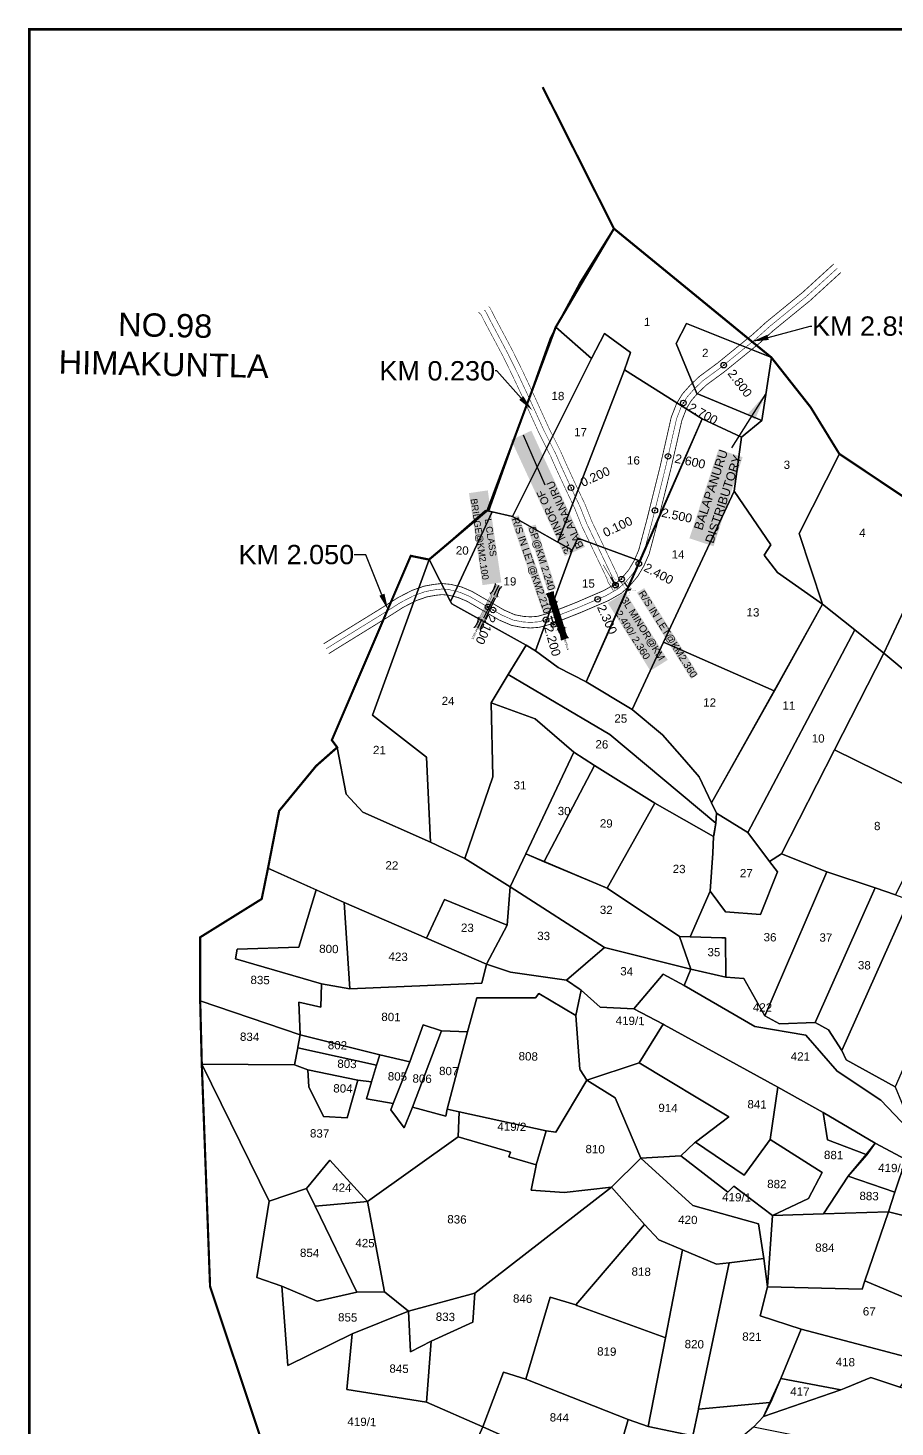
# Model space of a CAD drawing. Header units: inches. Extents: x 191080 to 197844, y 1603242 to 1613996.
# Drawn here: x 191080 to 192649, y 1611002 to 1613535 of the extents above; entities that cross this region are included whole.
import ezdxf
from ezdxf import colors
from ezdxf.entities.mleader import LeaderData, LeaderLine
from ezdxf.enums import TextEntityAlignment as Align
from ezdxf.math import Vec2, Vec3

# ---------------------------------------------------------------- set-up
doc = ezdxf.new("R2010")
doc.units = ezdxf.units.IN
doc.header["$LTSCALE"] = 15
doc.header["$MEASUREMENT"] = 0
doc.header["$PDMODE"] = 32
doc.header["$PDSIZE"] = 10
doc.linetypes.add('ACAD_ISO02W100', pattern=[15, 12, -3])
doc.linetypes.add('HIDDEN2', pattern=[0.1875, 0.125, -0.0625])
for name, color, linetype in [('CANAL1', 7, 'Continuous'), ('CS', 134, 'Continuous'), ('CSMark', 72, 'Continuous'), ('PAPER SIZE', 5, 'Continuous'), ('PLOT', 7, 'Continuous'), ('PLOT NO', 7, 'Continuous'), ('RE REMARKS', 7, 'Continuous'), ('STRUCTURE', 5, 'Continuous'), ('text2', 7, 'Continuous'), ('VILLAGE BOUNDRY', 5, 'Continuous'), ('VILLAGE STONES', 240, 'Continuous')]:
    doc.layers.add(name, color=color, linetype=linetype)
doc.styles.get("Standard").update_dxf_attribs({"font": 'arial.ttf'})
doc.dimstyles.get("Standard").update_dxf_attribs({"dimtxt": 0.18, "dimasz": 0.18, "dimexe": 0.18, "dimexo": 0.0625, "dimgap": 0.09, "dimtad": 0, "dimtih": 1, "dimtoh": 1, "dimdec": 4, "dimzin": 0, "dimdsep": 46, "dimtxsty": 'Standard', "dimcen": 0.09, "dimadec": 0, "dimazin": 0, "dimtfac": 1, "dimtdec": 4, "dimtofl": 0, "dimtmove": 0, "dimatfit": 3, "dimfxl": 1, "dimtolj": 1, "dimtzin": 0, "dimarcsym": 0})

# ---------------------------------------------------------------- blocks, each defined once
blk = doc.blocks.new('OT')
at = {"layer": 'STRUCTURE', "color": 190}
for points, const_width in [([(769751.4, 1706595.8), (769729.4, 1706595.8)], 0.5), ([(769775.2, 1706601.8), (769775.2, 1706597.8), (769769.2, 1706593.8), (769761.8, 1706593.8), (769754.4, 1706593.8), (769748.4, 1706597.8), (769748.4, 1706601.8)], 0.5), ([(769761.8, 1706593.8), (769761.8, 1706581)], 2.5), ([(769751.4, 1706579), (769729.4, 1706579)], 0.5), ([(769748.4, 1706573), (769748.4, 1706577), (769754.4, 1706581), (769761.8, 1706581), (769761.8, 1706581), (769761.8, 1706581), (769769.2, 1706581), (769775.2, 1706577), (769775.2, 1706573)], 0.5)]:
    blk.add_lwpolyline(points, dxfattribs=dict(at, const_width=const_width))
at = {"layer": 'STRUCTURE', "color": 0}
blk.add_circle((769761.8, 1706587.4), 1.87, dxfattribs=at)
blk.add_leader([(769732.6, 1706587.4), (769753.8, 1706587.4)], dimstyle='Standard', override={"dimasz": 10, "dimgap": 0.09, "dimtad": 0}, dxfattribs=at)
blk = doc.blocks.new('SP')
at = {"layer": 'STRUCTURE'}
h = blk.add_hatch(dxfattribs=at)
h.set_pattern_fill('DASH', color=256, scale=8, style=0)
edge = h.paths.add_edge_path()
edge.add_spline(control_points=[(769825.7, 1706742.1), (769825.3, 1706741.8), (769823.8, 1706740.8), (769820.9, 1706740.3), (769817, 1706739.7), (769811.4, 1706738.9), (769804, 1706739.7), (769798.4, 1706741), (769795.6, 1706741.6)], knot_values=[0, 0, 0, 0, 1.613557, 5.24513, 8.624976, 13.470124, 22.190216, 30.746377, 30.746377, 30.746377, 30.746377], degree=3, periodic=0)
edge.add_line((769795.6, 1706741.6), (769792.6, 1706739.6))
edge.add_line((769792.6, 1706739.6), (769732.6, 1706739.6))
edge.add_line((769732.6, 1706739.6), (769729.6, 1706741.6))
edge.add_spline(control_points=[(769729.6, 1706741.6), (769726.9, 1706740.9), (769721.3, 1706739.5), (769713.9, 1706738.5), (769708.3, 1706739.1), (769704.4, 1706739.6), (769701.5, 1706740), (769700, 1706741), (769699.5, 1706741.3)], knot_values=[0, 0, 0, 0, 8.556161, 17.276253, 22.121402, 25.501247, 29.13282, 30.746377, 30.746377, 30.746377, 30.746377], degree=3, periodic=0)
edge.add_line((769699.5, 1706741.3), (769699.5, 1706722.1))
edge.add_spline(control_points=[(769699.5, 1706722.1), (769700, 1706722.4), (769701.4, 1706723.4), (769704.3, 1706724), (769708.2, 1706724.5), (769713.8, 1706725.3), (769721.2, 1706724.5), (769726.8, 1706723.3), (769729.6, 1706722.6)], knot_values=[0, 0, 0, 0, 1.613557, 5.24513, 8.624976, 13.470124, 22.190216, 30.746377, 30.746377, 30.746377, 30.746377], degree=3, periodic=0)
edge.add_line((769729.6, 1706722.6), (769732.6, 1706724.6))
edge.add_line((769732.6, 1706724.6), (769792.6, 1706724.6))
edge.add_line((769792.6, 1706724.6), (769795.6, 1706722.6))
edge.add_spline(control_points=[(769795.6, 1706722.6), (769798.4, 1706723.3), (769803.9, 1706724.8), (769811.3, 1706725.8), (769817, 1706725.1), (769820.9, 1706724.7), (769823.8, 1706724.2), (769825.2, 1706723.3), (769825.7, 1706723)], knot_values=[0, 0, 0, 0, 8.556161, 17.276253, 22.121402, 25.501247, 29.13282, 30.746377, 30.746377, 30.746377, 30.746377], degree=3, periodic=0)
edge.add_line((769825.7, 1706723), (769825.7, 1706742.1))
h.paths.add_polyline_path([(769764.2, 1706732.1, -1), (769761.1, 1706732.1, -1)], flags=0)
h.paths.add_polyline_path([(769761.1, 1706732.1, 1), (769764.2, 1706732.1, 1)], flags=16)
at = {"layer": 'STRUCTURE', "const_width": 0.628}
for points in [[(769726.6, 1706747.6), (769726.6, 1706743.6), (769732.6, 1706739.6), (769792.6, 1706739.6), (769798.6, 1706743.6), (769798.6, 1706747.6)], [(769726.6, 1706716.6), (769726.6, 1706720.6), (769732.6, 1706724.6), (769792.6, 1706724.6), (769798.6, 1706720.6), (769798.6, 1706716.6)]]:
    blk.add_lwpolyline(points, dxfattribs=at)
at = {"layer": 'STRUCTURE', "color": 3}
blk.add_lwpolyline([(769732.6, 1706724.6), (769792.6, 1706724.6)], dxfattribs=at)
blk.add_lwpolyline([(769732.6, 1706724.6), (769792.6, 1706724.6)], dxfattribs=at)
at = {"layer": 'STRUCTURE', "color": 0}
blk.add_circle((769762.6, 1706732.1), 1.55, dxfattribs=at)
at = {"layer": 'STRUCTURE'}
for points in [[(769699.5, 1706741.3), (769700.9, 1706740.5), (769704.4, 1706739.6), (769707.8, 1706739.2), (769712.6, 1706738.8), (769721.3, 1706739.7), (769729.6, 1706741.6)], [(769699.5, 1706722.1), (769700.9, 1706723), (769704.4, 1706724), (769707.7, 1706724.5), (769712.5, 1706725), (769721.2, 1706724.4), (769729.6, 1706722.6)], [(769825.7, 1706742.1), (769824.3, 1706741.3), (769820.8, 1706740.3), (769817.5, 1706739.8), (769812.7, 1706739.2), (769804, 1706739.9), (769795.6, 1706741.6)], [(769825.7, 1706723), (769824.3, 1706723.8), (769820.8, 1706724.7), (769817.4, 1706725.1), (769812.6, 1706725.5), (769803.9, 1706724.6), (769795.6, 1706722.6)]]:
    blk.add_spline(points, degree=3, dxfattribs=at)
at = {"layer": 'STRUCTURE', "color": 0}
blk.add_text('STREAM', height=5, dxfattribs=at).set_placement((769684.3, 1706732.1), align=Align.MIDDLE_CENTER)
for points in [[(769727.4, 1706732.1), (769700.8, 1706732.1)], [(769824.4, 1706732.1), (769800.5, 1706732.1)]]:
    blk.add_leader(points, dimstyle='Standard', override={"dimasz": 10, "dimgap": 0.09, "dimtad": 0}, dxfattribs=at)
blk = doc.blocks.new('SLB')
at = {"layer": 'STRUCTURE'}
h = blk.add_hatch(dxfattribs=at)
h.set_pattern_fill('DOTS', color=6, scale=20, angle=320.3722, style=0)
h.set_pattern_definition([(320.372247934, (-159.4327, -72.9564), (1.2786241598, 0.5641323054), [0, -1.25])])
h.paths.add_polyline_path([(769699.5, 1706871.1), (769699.5, 1706861.1), (769729.1, 1706861.1), (769732.1, 1706863.1), (769792.1, 1706863.1), (769795.1, 1706861.1), (769824.7, 1706861.1), (769824.7, 1706871.1), (769795.1, 1706871.1), (769792.1, 1706869.1), (769732.1, 1706869.1), (769729.1, 1706871.1)])
at = {"layer": 'STRUCTURE', "color": 6, "linetype": 'ACAD_ISO02W100', "ltscale": 0.5, "const_width": 0.5}
for points in [[(769699.5, 1706871.1), (769729.1, 1706871.1)], [(769699.5, 1706861.1), (769729.1, 1706861.1)], [(769795.1, 1706871.1), (769824.7, 1706871.1)], [(769795.1, 1706861.1), (769824.7, 1706861.1)]]:
    blk.add_lwpolyline(points, dxfattribs=at)
at = {"layer": 'STRUCTURE', "color": 6, "const_width": 0.628}
for points in [[(769726.1, 1706877.1), (769726.1, 1706873.1), (769732.1, 1706869.1), (769792.1, 1706869.1), (769798.1, 1706873.1), (769798.1, 1706877.1)], [(769726.1, 1706855.1), (769726.1, 1706859.1), (769732.1, 1706863.1), (769792.1, 1706863.1), (769798.1, 1706859.1), (769798.1, 1706855.1)]]:
    blk.add_lwpolyline(points, dxfattribs=at)
at = {"layer": 'STRUCTURE', "color": 6}
blk.add_lwpolyline([(769732.1, 1706863.1), (769792.1, 1706863.1)], dxfattribs=at)
blk.add_lwpolyline([(769732.1, 1706863.1), (769792.1, 1706863.1)], dxfattribs=at)
at = {"layer": 'STRUCTURE', "color": 0}
blk.add_circle((769762.1, 1706866.1), 1.24, dxfattribs=at)
for points in [[(769703.8, 1706866), (769726.7, 1706866)], [(769818.6, 1706865.8), (769795.7, 1706865.8)]]:
    blk.add_leader(points, dimstyle='Standard', override={"dimasz": 10, "dimgap": 0.09, "dimtad": 0}, dxfattribs=at)

msp = doc.modelspace()

# ---------------------------------------------------------------- linework, layer by layer
at = {"layer": 'CANAL1', "color": 200}
for points, const_width in [([(191614.8, 1612419.9), (191634.2, 1612432), (191721.1, 1612485.6), (191748.5, 1612503.1), (191774.4, 1612516.5), (191796.3, 1612524.2), (191813.7, 1612527.4), (191828.7, 1612529.1), (191844.8, 1612527.5), (191864.3, 1612522.8), (191883.1, 1612514.8), (191915.8, 1612495.9), (191941.1, 1612481.1), (191960.9, 1612472.5), (191976.8, 1612469.5), (191989.2, 1612468.7), (192001.7, 1612469.6), (192017.7, 1612474.1), (192034.9, 1612480.2), (192071, 1612494.5), (192121.3, 1612516.1), (192141.5, 1612527.6), (192154.1, 1612538.6), (192166.9, 1612553.8), (192176.5, 1612570.1), (192185, 1612589.6), (192199.9, 1612645.4), (192223.9, 1612741.9), (192243.8, 1612830), (192253.5, 1612854.9), (192264, 1612872.1), (192277.5, 1612887.4), (192294.3, 1612903.5), (192327.4, 1612927.9), (192390.8, 1612979.6), (192415.4, 1613001.9), (192481.6, 1613056), (192537.9, 1613107.4)], 1.5), ([(191624.2, 1612402.2), (191644.7, 1612415), (191731.7, 1612468.7), (191758.5, 1612485.8), (191782.3, 1612498.1), (191801.4, 1612504.8), (191816.7, 1612507.6), (191828.9, 1612509), (191841.4, 1612507.8), (191858, 1612503.7), (191874.2, 1612496.9), (191905.7, 1612478.6), (191932, 1612463.2), (191954.9, 1612453.3), (191974.3, 1612449.6), (191989.4, 1612448.6), (192005.1, 1612449.8), (192023.8, 1612455), (192041.9, 1612461.5), (192078.6, 1612476), (192130.2, 1612498.1), (192153.2, 1612511.2), (192168.4, 1612524.6), (192183.3, 1612542.2), (192194.3, 1612561), (192203.9, 1612582.9), (192219.3, 1612640.4), (192243.3, 1612737.3), (192263, 1612824.2), (192271.5, 1612846), (192280.1, 1612860.2), (192291.9, 1612873.6), (192307.2, 1612888.2), (192339.7, 1612912.1), (192403.9, 1612964.4), (192428.5, 1612986.8), (192494.7, 1613040.8), (192550.8, 1613092.1)], 1.5), ([(192139, 1612516.3), (192129.5, 1612531.6), (192126.9, 1612539.2), (192081.6, 1612633.7), (192069.3, 1612664.7), (192053.6, 1612697.9), (192034.1, 1612740), (192025.8, 1612759.1), (192003.7, 1612803.1), (191977.8, 1612860.1), (191957.6, 1612903.1), (191939.6, 1612940), (191907.4, 1613000.4), (191899.5, 1613015.9), (191895.3, 1613019.9)], 1), ([(192156, 1612526.9), (192147.7, 1612540.3), (192145.4, 1612546.8), (192100, 1612641.7), (192087.7, 1612672.7), (192071.7, 1612706.3), (192052.4, 1612748.2), (192043.9, 1612767.6), (192021.8, 1612811.7), (191996, 1612868.5), (191975.7, 1612911.8), (191957.4, 1612949.1), (191925.2, 1613009.7), (191915.8, 1613028), (191913.5, 1613030.3)], 1)]:
    msp.add_lwpolyline(points, dxfattribs=dict(at, const_width=const_width))
at = {"layer": 'CANAL1', "color": 1, "linetype": 'HIDDEN2', "ltscale": 4, "const_width": 1}
for points in [[(191619.5, 1612411), (191639.5, 1612423.5), (191726.4, 1612477.1), (191753.5, 1612494.4), (191778.4, 1612507.3), (191798.9, 1612514.5), (191815.2, 1612517.5), (191828.8, 1612519.1), (191843.1, 1612517.7), (191861.2, 1612513.2), (191878.7, 1612505.9), (191910.7, 1612487.3), (191936.5, 1612472.2), (191957.9, 1612462.9), (191975.5, 1612459.5), (191989.3, 1612458.7), (192003.4, 1612459.7), (192020.7, 1612464.5), (192038.4, 1612470.9), (192074.8, 1612485.2), (192125.8, 1612507.1), (192147.4, 1612519.4), (192161.3, 1612531.6), (192175.1, 1612548), (192185.4, 1612565.5), (192194.5, 1612586.3), (192209.6, 1612642.9), (192233.6, 1612739.6), (192253.4, 1612827.1), (192262.5, 1612850.5), (192272, 1612866.1), (192284.7, 1612880.5), (192300.7, 1612895.8), (192333.5, 1612920), (192397.3, 1612972), (192416.5, 1612989.4), (192422, 1612994.4), (192488.2, 1613048.4), (192544.4, 1613099.8)], [(192147.5, 1612521.6), (192138.6, 1612536), (192136.1, 1612543), (192090.8, 1612637.7), (192078.5, 1612668.7), (192062.7, 1612702.1), (192043.3, 1612744.1), (192034.9, 1612763.4), (192012.8, 1612807.4), (191986.9, 1612864.3), (191966.7, 1612907.5), (191948.5, 1612944.5), (191916.3, 1613005.1), (191907.7, 1613022), (191905.3, 1613024.2)], [(192146.7, 1612519), (192120.6, 1612562.9)]]:
    msp.add_lwpolyline(points, dxfattribs=at)
at = {"layer": 'CS'}
msp.add_point((192062.5, 1612702.4), dxfattribs=at)
at = {"layer": 'PLOT'}
for points in [[(192370.8, 1612794), (192299.8, 1612826.9), (192159.3, 1612916.1), (192170.1, 1612947.2), (192122.9, 1612981.5), (192099.8, 1612936.5), (192034.7, 1612993), (192077.5, 1613072), (192140.1, 1613171.4), (192425.1, 1612938.1), (192271.2, 1612999.6), (192252.8, 1612963.5), (192290.2, 1612872.9), (192407.8, 1612824.1), (192370.8, 1612794)], [(191913.5, 1612660), (192025, 1612971.7), (192034.7, 1612993), (192099.8, 1612936.5), (191956.8, 1612650.1), (191919.8, 1612658.9), (191907.1, 1612661.2)], [(192407.8, 1612824.1), (192290.2, 1612872.9), (192252.8, 1612963.5), (192271.2, 1612999.6), (192425.1, 1612938.1), (192407.8, 1612824.1)], [(192038.7, 1612603.9), (192037.5, 1612604.5), (191956.8, 1612650.1), (192099.8, 1612936.5), (192122.9, 1612981.5), (192170.1, 1612947.2), (192159.3, 1612916.1), (192038.7, 1612603.9)], [(192425.1, 1612938.1), (192496.1, 1612848.1), (192548, 1612763.6), (192475.1, 1612619.3), (192517.7, 1612491.9), (192436.2, 1612548.7), (192412.1, 1612580.6), (192423.8, 1612599), (192357.9, 1612696.1), (192370.8, 1612794), (192407.8, 1612824.1), (192425.1, 1612938.1)], [(192064.4, 1612589.6), (192038.7, 1612603.9), (192159.3, 1612916.1), (192299.8, 1612826.9), (192186.4, 1612569.9), (192074.7, 1612611.3), (192064.4, 1612589.6)], [(192089.9, 1612351.3), (192187.7, 1612569.4), (192299.8, 1612826.9), (192370.8, 1612794), (192357.9, 1612696.1), (192229.6, 1612423), (192172.8, 1612301.2), (192089.9, 1612351.3)], [(192299.8, 1612826.9), (192187.7, 1612569.4), (192186.4, 1612569.9), (192299.8, 1612826.9)], [(192299.8, 1612826.9), (192187.7, 1612569.4), (192186.4, 1612569.9), (192299.8, 1612826.9)], [(192628.3, 1612402.9), (192576.2, 1612445.3), (192517.7, 1612491.9), (192475.1, 1612619.3), (192548, 1612763.6), (192668.3, 1612683.3), (192727.8, 1612615.1), (192628.3, 1612402.9)], [(192229.6, 1612423), (192357.9, 1612696.1), (192423.8, 1612599), (192412.1, 1612580.6), (192436.2, 1612548.7), (192517.7, 1612491.9), (192430.1, 1612335.1), (192229.6, 1612423)], [(191805.6, 1612572.4), (191907.1, 1612661.2), (191919.8, 1612658.9), (191844.1, 1612496.8), (191805.6, 1612572.4)], [(191981.3, 1612417.7), (191846.5, 1612492.1), (191844.1, 1612496.8), (191919.8, 1612658.9), (191956.8, 1612650.1), (192037.5, 1612604.5), (192038.7, 1612603.9), (192064.4, 1612589.6), (191998.4, 1612407.3), (191981.3, 1612417.7)], [(191998.4, 1612407.3), (192064.4, 1612589.6), (192074.7, 1612611.3), (192186.4, 1612569.9), (192089.9, 1612351.3), (192038.9, 1612376.8), (191998.4, 1612407.3)], [(192727.8, 1612615.1), (192776.6, 1612552.5), (192859.2, 1612475.5), (192955.5, 1612340.8), (192985.6, 1612297.9), (192955.6, 1612268.4), (192691.9, 1612373.6), (192680, 1612359.9), (192628.3, 1612402.9), (192727.8, 1612615.1)], [(191639.3, 1612232.5), (191629.6, 1612245.6), (191705.1, 1612421.6), (191772.4, 1612579.1), (191805.6, 1612572.4), (191703.5, 1612290.6), (191800.8, 1612214.6), (191808.3, 1612061), (191685.7, 1612115.2), (191655.7, 1612148.1), (191639.3, 1612232.5)], [(191870.2, 1612031.4), (191808.3, 1612061), (191800.8, 1612214.6), (191703.5, 1612290.6), (191805.6, 1612572.4), (191844.1, 1612496.8), (191846.5, 1612492.1), (191981.3, 1612417.7), (191949, 1612364.4), (191917.8, 1612313.1), (191921, 1612179), (191870.2, 1612031.4)], [(192187.7, 1612569.4), (192089.9, 1612351.3), (192186.4, 1612569.9), (192187.7, 1612569.4)], [(192187.7, 1612569.4), (192089.9, 1612351.3), (192186.4, 1612569.9), (192187.7, 1612569.4)], [(192430.8, 1612334.8), (192517.7, 1612491.9), (192576.2, 1612445.3), (192382.4, 1612078.4), (192325.5, 1612113.4), (192316.7, 1612132.1), (192430.8, 1612334.8)], [(192517.7, 1612491.9), (192430.8, 1612334.8), (192430.1, 1612335.1), (192517.7, 1612491.9)], [(192517.7, 1612491.9), (192430.8, 1612334.8), (192430.1, 1612335.1), (192517.7, 1612491.9)], [(192382.4, 1612078.4), (192576.2, 1612445.3), (192628.3, 1612402.9), (192539.4, 1612228.1), (192443.6, 1612039.7), (192421.8, 1612025.8), (192382.4, 1612078.4)], [(191981.3, 1612417.7), (191998.4, 1612407.3), (192038.9, 1612376.8), (192089.9, 1612351.3), (192172.8, 1612301.2), (192227.8, 1612255.2), (192267.6, 1612209.8), (192294.5, 1612179.3), (192316.7, 1612132.1), (192325.5, 1612113.4), (192324.3, 1612095.3), (192132.5, 1612255.7), (191949, 1612364.4), (191981.3, 1612417.7)], [(192316.7, 1612132.1), (192294.5, 1612179.3), (192267.6, 1612209.8), (192227.8, 1612255.2), (192172.8, 1612301.2), (192229.6, 1612423), (192430.1, 1612335.1), (192316.7, 1612132.1)], [(192628.3, 1612402.9), (192680, 1612359.9), (192798.4, 1612261.5), (192733, 1612133), (192733, 1612133), (192539.4, 1612228.1), (192628.3, 1612402.9)], [(192320.8, 1612072.1), (192320.2, 1612070.9), (192214.2, 1612131.7), (192105, 1612199.6), (192067.5, 1612223.8), (191997.3, 1612284.3), (191917.8, 1612313.1), (191949, 1612364.4), (192132.5, 1612255.7), (192324.3, 1612095.3), (192320.8, 1612072.1)], [(192430.8, 1612334.8), (192316.7, 1612132.1), (192430.1, 1612335.1), (192430.8, 1612334.8)], [(192430.8, 1612334.8), (192316.7, 1612132.1), (192430.1, 1612335.1), (192430.8, 1612334.8)], [(191952.6, 1611980.1), (191870.2, 1612031.4), (191921, 1612179), (191917.8, 1612313.1), (191997.3, 1612284.3), (192067.5, 1612223.8), (191980.8, 1612040), (191952.6, 1611980.1)], [(191801.2, 1611887.4), (191651.7, 1611951.7), (191514.1, 1612013.8), (191534.3, 1612117.6), (191601.1, 1612198.8), (191639.3, 1612232.5), (191655.7, 1612148.1), (191685.7, 1612115.2), (191808.3, 1612061), (191870.2, 1612031.4), (191952.6, 1611980.1), (191947, 1611910.5), (191833.4, 1611957), (191801.2, 1611887.4)], [(192733, 1612133), (192649.6, 1611965.9), (192613.1, 1611978.1), (192525.3, 1612007.3), (192443.6, 1612039.7), (192539.4, 1612228.1), (192733, 1612133)], [(192067.5, 1612223.8), (192105, 1612199.6), (192014, 1612026), (191980.8, 1612040), (192067.5, 1612223.8)], [(192105, 1612199.6), (192214.2, 1612131.7), (192128, 1611977.8), (192014, 1612026), (192105, 1612199.6)], [(192258.9, 1611890), (192128, 1611977.8), (192214.2, 1612131.7), (192320.2, 1612070.9), (192318.8, 1612040.9), (192314.4, 1611972.1), (192278.3, 1611889.8), (192258.9, 1611890)], [(192324.3, 1612095.3), (192325.5, 1612113.4), (192382.4, 1612078.4), (192421.8, 1612025.8), (192435.8, 1612007.2), (192405.1, 1611930), (192342.1, 1611934.8), (192314.4, 1611972.1), (192314.4, 1611972.1), (192314.4, 1611972.1), (192314.4, 1611972.1), (192318.8, 1612040.9), (192320.2, 1612070.9), (192324.3, 1612095.3)], [(191980.8, 1612040), (192013.6, 1612025.2), (192128, 1611977.8), (192258.9, 1611890), (192279.3, 1611831.2), (192123, 1611870.4), (191952.6, 1611980.1), (191980.8, 1612040)], [(192013.6, 1612025.2), (191980.8, 1612040), (192014, 1612026), (192013.6, 1612025.2)], [(192013.6, 1612025.2), (191980.8, 1612040), (192014, 1612026), (192013.6, 1612025.2)], [(192128, 1611977.8), (192013.6, 1612025.2), (192014, 1612026), (192128, 1611977.8)], [(192128, 1611977.8), (192013.6, 1612025.2), (192014, 1612026), (192128, 1611977.8)], [(192278.3, 1611889.8), (192314.4, 1611972.1), (192342.1, 1611934.8), (192405.1, 1611930), (192435.8, 1612007.2), (192421.8, 1612025.8), (192443.6, 1612039.7), (192525.3, 1612007.3), (192413, 1611746.8), (192375.1, 1611814), (192342.5, 1611816.6), (192342.1, 1611887.8), (192335.3, 1611887.8), (192278.3, 1611889.8)], [(191391.4, 1611773.9), (191391.4, 1611888.8), (191502.7, 1611958.1), (191514.1, 1612013.8), (191601.1, 1611974.9), (191569.7, 1611870.9), (191458.4, 1611867), (191455, 1611849.9), (191610.8, 1611804.4), (191609.9, 1611762.2), (191569.8, 1611771.4), (191572.1, 1611712.2), (191391.4, 1611773.9)], [(192413, 1611746.8), (192525.3, 1612007.3), (192613.1, 1611978.1), (192504.4, 1611734.6), (192439.6, 1611732.3), (192413, 1611746.8)], [(191601.1, 1611974.9), (191651.7, 1611951.7), (191662.1, 1611795.4), (191610.8, 1611804.4), (191455, 1611849.9), (191458.4, 1611867), (191569.7, 1611870.9), (191601.1, 1611974.9)], [(191952.6, 1611980.1), (192123, 1611870.4), (192054.3, 1611811.2), (191952.7, 1611825.6), (191909.6, 1611840), (191947, 1611910.5), (191952.6, 1611980.1)], [(192504.4, 1611734.6), (192613.1, 1611978.1), (192649.6, 1611965.9), (192674.3, 1611956.7), (192552.2, 1611683.9), (192528.1, 1611721.1), (192504.4, 1611734.6)], [(191651.7, 1611951.7), (191801.2, 1611887.4), (191909.6, 1611840), (191900.8, 1611806), (191662.1, 1611795.4), (191651.7, 1611951.7)], [(191909.6, 1611840), (191801.2, 1611887.4), (191833.4, 1611957), (191947, 1611910.5), (191909.6, 1611840)], [(192552.2, 1611683.9), (192674.3, 1611956.7), (192780.6, 1611918.3), (192648.9, 1611618.2), (192560.2, 1611666.8), (192552.2, 1611683.9)], [(192229, 1611822.2), (192176.3, 1611759.1), (192176.3, 1611759.1), (192115.3, 1611762.5), (192080.5, 1611793.3), (192077.4, 1611795.5), (192054.3, 1611811.2), (192123, 1611870.4), (192279.3, 1611831.2), (192266.9, 1611801.3), (192229, 1611822.2)], [(192279.3, 1611831.2), (192258.9, 1611890), (192278.3, 1611889.8), (192335.3, 1611887.8), (192342.1, 1611887.8), (192342.5, 1611816.6), (192279.3, 1611831.2)], [(191909.6, 1611840), (191952.7, 1611825.6), (191952.7, 1611825.6), (192054.3, 1611811.2), (192080.5, 1611793.3), (192071.4, 1611747.2), (192004.1, 1611787), (191997.9, 1611779.1), (191891.7, 1611779.2), (191875.3, 1611717.4), (191828, 1611719.3), (191794.8, 1611730.3), (191770.7, 1611663.1), (191716.4, 1611676.1), (191572.1, 1611712.2), (191569.8, 1611771.4), (191609.9, 1611762.2), (191610.8, 1611804.4), (191662.1, 1611795.4), (191900.8, 1611806), (191909.6, 1611840)], [(192684.6, 1611529.3), (192668.4, 1611486.3), (192612.8, 1611516), (192518.9, 1611571.4), (192436.9, 1611617.3), (192230.9, 1611730.5), (192229, 1611731.5), (192176.3, 1611759.1), (192229, 1611822.2), (192266.9, 1611801.3), (192394.9, 1611727.2), (192487.5, 1611711.7), (192544, 1611646.6), (192623.1, 1611593.7), (192684.6, 1611529.3)], [(192684.6, 1611529.3), (192623.1, 1611593.7), (192544, 1611646.6), (192487.5, 1611711.7), (192394.9, 1611727.2), (192266.9, 1611801.3), (192279.3, 1611831.2), (192342.5, 1611816.6), (192375.1, 1611814), (192413, 1611746.8), (192439.6, 1611732.3), (192504.4, 1611734.6), (192528.1, 1611721.1), (192552.2, 1611683.9), (192560.2, 1611666.8), (192648.9, 1611618.2), (192660.6, 1611590.4), (192684.6, 1611529.3)], [(192080.5, 1611793.3), (192077.4, 1611795.5), (192080.5, 1611793.3), (192071.4, 1611747.2), (192080.5, 1611793.3)], [(191391.4, 1611773.9), (191572.1, 1611712.2), (191568.2, 1611689.6), (191568, 1611688.9), (191562.3, 1611658.2), (191394.3, 1611658.9), (191391.4, 1611773.9)], [(192091.3, 1611630), (192034.7, 1611536.1), (192017.6, 1611538.7), (191860.3, 1611573), (191838.2, 1611577.9), (191875.3, 1611717.4), (191891.7, 1611779.2), (191997.9, 1611779.1), (192004.1, 1611787), (192071.4, 1611747.2), (192078.2, 1611650.2), (192079.2, 1611648.6), (192091.3, 1611630)], [(192071.4, 1611747.2), (192080.5, 1611793.3), (192115.3, 1611762.5), (192176.3, 1611759.1), (192229, 1611731.5), (192185.5, 1611661.5), (192091.3, 1611630), (192079.2, 1611648.6), (192078.2, 1611650.2), (192071.4, 1611747.2)], [(191828, 1611719.3), (191775.6, 1611581.4), (191760.7, 1611544.1), (191736.3, 1611576.6), (191740.8, 1611587.7), (191770.7, 1611663.1), (191794.8, 1611730.3), (191828, 1611719.3)], [(191875.3, 1611717.4), (191838.2, 1611577.9), (191836.2, 1611565.2), (191775.6, 1611581.4), (191828, 1611719.3), (191875.3, 1611717.4)], [(192287.4, 1611518), (192347.9, 1611563.8), (192185.5, 1611661.5), (192229, 1611731.5), (192230.9, 1611730.5), (192436.9, 1611617.3), (192422.8, 1611522.6), (192375.6, 1611458.5), (192287.4, 1611518)], [(191716.4, 1611676.1), (191710.7, 1611657.1), (191568, 1611688.9), (191568.2, 1611689.6), (191572.1, 1611712.2), (191716.4, 1611676.1)], [(191562.3, 1611658.2), (191568, 1611688.9), (191710.7, 1611657.1), (191701.5, 1611627), (191676.8, 1611629.9), (191586.1, 1611648.6), (191562.3, 1611658.2)], [(191770.7, 1611663.1), (191740.8, 1611587.7), (191692.2, 1611596.2), (191701.5, 1611627), (191710.7, 1611657.1), (191716.4, 1611676.1), (191770.7, 1611663.1)], [(191858, 1611527.5), (191694.2, 1611410.3), (191625.9, 1611485.2), (191583.9, 1611434.2), (191516.2, 1611411.3), (191394.3, 1611658.9), (191562.3, 1611658.2), (191586.1, 1611648.6), (191588.1, 1611618.3), (191614.7, 1611564.2), (191657.3, 1611562.1), (191676.8, 1611629.9), (191701.5, 1611627), (191692.2, 1611596.2), (191740.8, 1611587.7), (191736.3, 1611576.6), (191760.7, 1611544.1), (191775.6, 1611581.4), (191836.2, 1611565.2), (191838.2, 1611577.9), (191860.3, 1611573), (191858, 1611527.5)], [(191586.1, 1611648.6), (191676.8, 1611629.9), (191657.3, 1611562.1), (191614.7, 1611564.2), (191588.1, 1611618.3), (191586.1, 1611648.6)], [(192188.8, 1611489.2), (192142.2, 1611598), (192091.3, 1611630), (192185.5, 1611661.5), (192347.9, 1611563.8), (192287.4, 1611518), (192285.9, 1611516.8), (192261.2, 1611493.2), (192188.8, 1611489.2)], [(192188.8, 1611489.2), (192135.7, 1611436.6), (192050.3, 1611426.6), (191990.6, 1611430.8), (191999.2, 1611475.5), (191999.6, 1611477), (192017.6, 1611538.7), (192034.7, 1611536.1), (192091.3, 1611630), (192142.2, 1611598), (192188.8, 1611489.2)], [(192427.1, 1611385.4), (192492.3, 1611415.7), (192516.9, 1611462.9), (192422.8, 1611522.6), (192436.9, 1611617.3), (192518.9, 1611571.4), (192526.8, 1611522), (192596.3, 1611495.9), (192564, 1611456.7), (192519.4, 1611388.5), (192427.1, 1611385.4)], [(191860.3, 1611573), (192017.6, 1611538.7), (191999.6, 1611477), (191950, 1611491.2), (191953, 1611500), (191858, 1611527.5), (191860.3, 1611573)], [(192518.9, 1611571.4), (192612.8, 1611516), (192596.3, 1611495.9), (192526.8, 1611522), (192518.9, 1611571.4)], [(191858, 1611527.5), (191953, 1611500), (191950, 1611491.2), (191999.6, 1611477), (191999.2, 1611475.5), (191990.6, 1611430.8), (192050.3, 1611426.6), (192135.7, 1611436.6), (191888.4, 1611244.9), (191768.5, 1611212), (191724.8, 1611246.8), (191694.2, 1611410.3), (191858, 1611527.5)], [(192261.2, 1611493.2), (192285.9, 1611516.8), (192287.4, 1611518), (192375.6, 1611458.5), (192422.8, 1611522.6), (192516.9, 1611462.9), (192492.3, 1611415.7), (192427.1, 1611385.4), (192357.1, 1611438.3), (192346, 1611427.7), (192261.2, 1611493.2)], [(192564, 1611456.7), (192597.9, 1611495.3), (192612.8, 1611516), (192668.4, 1611486.3), (192648.7, 1611427.3), (192564, 1611456.7)], [(192612.8, 1611516), (192597.9, 1611495.3), (192596.3, 1611495.9), (192612.8, 1611516)], [(192612.8, 1611516), (192597.9, 1611495.3), (192596.3, 1611495.9), (192612.8, 1611516)], [(192834.6, 1611342.9), (192636.8, 1611391.6), (192648.7, 1611427.3), (192668.4, 1611486.3), (192684.6, 1611529.3), (192783.9, 1611488.2), (192890.9, 1611471.7), (192852.7, 1611384.6), (192844.1, 1611364.6), (192834.6, 1611342.9)], [(192411.1, 1611307.3), (192401.4, 1611370.4), (192283.1, 1611403.4), (192188.8, 1611489.2), (192261.2, 1611493.2), (192346, 1611427.7), (192357.1, 1611438.3), (192427.1, 1611385.4), (192417.9, 1611256.4), (192411.1, 1611307.3)], [(192597.9, 1611495.3), (192564, 1611456.7), (192596.3, 1611495.9), (192597.9, 1611495.3)], [(192597.9, 1611495.3), (192564, 1611456.7), (192596.3, 1611495.9), (192597.9, 1611495.3)], [(191694.2, 1611410.3), (191599.4, 1611402.1), (191583.9, 1611434.2), (191625.9, 1611485.2), (191694.2, 1611410.3)], [(192264, 1611322.8), (192221.2, 1611341.4), (192195.4, 1611368.8), (192135.7, 1611436.6), (192188.8, 1611489.2), (192283.1, 1611403.4), (192401.4, 1611370.4), (192411.1, 1611307.3), (192348.4, 1611299.8), (192325.7, 1611297.1), (192264, 1611322.8)], [(192519.4, 1611388.5), (192564, 1611456.7), (192648.7, 1611427.3), (192636.8, 1611391.6), (192519.4, 1611388.5)], [(191583.9, 1611434.2), (191599.4, 1611402.1), (191674.9, 1611246.3), (191603.1, 1611230.4), (191539.1, 1611257.5), (191493.8, 1611273), (191516.2, 1611411.3), (191583.9, 1611434.2)], [(191980.5, 1611089), (191940.2, 1611101.7), (191903, 1611003), (191800.9, 1611047.5), (191809.2, 1611157.9), (191884.7, 1611192.4), (191888.4, 1611244.9), (192135.7, 1611436.6), (192195.4, 1611368.8), (192071, 1611223.3), (192024.6, 1611237.7), (191980.5, 1611089)], [(191694.2, 1611410.3), (191724.8, 1611246.8), (191674.9, 1611246.3), (191599.4, 1611402.1), (191694.2, 1611410.3)], [(192417.9, 1611256.4), (192427.1, 1611385.4), (192519.4, 1611388.5), (192636.8, 1611391.6), (192594.3, 1611267.2), (192589.1, 1611252.1), (192417.9, 1611256.4)], [(192594.3, 1611267.2), (192636.8, 1611391.6), (192834.6, 1611342.9), (192826.2, 1611321.1), (192759.8, 1611196.9), (192594.3, 1611267.2)], [(192233.3, 1611164.1), (192232, 1611164.2), (192073.2, 1611222.6), (192071, 1611223.3), (192195.4, 1611368.8), (192221.2, 1611341.4), (192264, 1611322.8), (192233.3, 1611164.1)], [(192202.3, 1611003.5), (192233.3, 1611164.1), (192233.3, 1611164.1), (192264, 1611322.8), (192325.7, 1611297.1), (192348.4, 1611299.8), (192293.3, 1611035.7), (192293.2, 1611034.9), (192283.1, 1610986.7), (192202.3, 1611003.5)], [(192293.2, 1611034.9), (192293.3, 1611035.7), (192348.4, 1611299.8), (192411.1, 1611307.3), (192417.9, 1611256.4), (192404.6, 1611203.6), (192478.7, 1611179.3), (192442.1, 1611090.4), (192422.2, 1611046.9), (192293.2, 1611034.9)], [(192417.9, 1611256.4), (192589.1, 1611252.1), (192594.3, 1611267.2), (192759.8, 1611196.9), (192738, 1611171.5), (192692, 1611123.3), (192478.7, 1611179.3), (192404.6, 1611203.6), (192417.9, 1611256.4)], [(191674.9, 1611246.3), (191724.8, 1611246.8), (191768.5, 1611212), (191666.4, 1611171.3), (191549.9, 1611113.5), (191539.1, 1611257.5), (191603.1, 1611230.4), (191674.9, 1611246.3)], [(191888.4, 1611244.9), (191884.7, 1611192.4), (191809.2, 1611157.9), (191771.7, 1611138.2), (191768.5, 1611212), (191888.4, 1611244.9)], [(191980.5, 1611089), (192024.6, 1611237.7), (192071, 1611223.3), (192073.2, 1611222.6), (192232, 1611164.2), (192233.3, 1611164.1), (192202.3, 1611003.5), (192166, 1611016), (191980.5, 1611089)], [(191768.5, 1611212), (191771.7, 1611138.2), (191809.2, 1611157.9), (191800.9, 1611047.5), (191656.9, 1611070.4), (191666.4, 1611171.3), (191768.5, 1611212)], [(192442.1, 1611090.4), (192478.7, 1611179.3), (192692, 1611123.3), (192657.6, 1611074.7), (192605.1, 1611092), (192559.7, 1611073.1), (192550.6, 1611069.9), (192442.1, 1611090.4)], [(192166, 1611016), (192146.8, 1610949), (192088, 1610966.7), (192074.7, 1610925.4), (191903, 1611003), (191940.2, 1611101.7), (191980.5, 1611089), (192166, 1611016)], [(192392.9, 1611001.9), (192410.5, 1611021.2), (192550.6, 1611069.9), (192559.7, 1611073.1), (192605.1, 1611092), (192657.6, 1611074.7), (193054.7, 1610992.1), (193045.9, 1610946), (192955.7, 1610889.1), (192392.9, 1611001.9)], [(192424.2, 1611047.1), (192442.1, 1611090.4), (192550.6, 1611069.9), (192410.5, 1611021.2), (192424.2, 1611047.1)], [(192442.1, 1611090.4), (192424.2, 1611047.1), (192422.2, 1611046.9), (192442.1, 1611090.4)], [(192442.1, 1611090.4), (192424.2, 1611047.1), (192422.2, 1611046.9), (192442.1, 1611090.4)], [(192184.4, 1610759.9), (192100, 1610772.8), (192146.8, 1610949), (192166, 1611016), (192202.3, 1611003.5), (192283.1, 1610986.7), (192293.2, 1611034.9), (192422.2, 1611046.9), (192410.5, 1611021.2), (192392.9, 1611001.9), (192361.7, 1610976.3), (192356.6, 1610952.1), (192341.9, 1610882.6), (192313.2, 1610738.9), (192184.4, 1610759.9)], [(192424.2, 1611047.1), (192410.5, 1611021.2), (192422.2, 1611046.9), (192424.2, 1611047.1)], [(192424.2, 1611047.1), (192410.5, 1611021.2), (192422.2, 1611046.9), (192424.2, 1611047.1)], [(192074.7, 1610925.4), (191948.9, 1610853.6), (191858.7, 1610904.2), (191903, 1611003), (192074.7, 1610925.4)]]:
    msp.add_lwpolyline(points, close=True, dxfattribs=at)
msp.add_lwpolyline([(191596.5, 1610697), (191409.3, 1611256.3), (191394.3, 1611658.9), (191516.2, 1611411.3), (191493.8, 1611273), (191539.1, 1611257.5), (191549.9, 1611113.5), (191666.4, 1611171.3), (191656.9, 1611070.4), (191800.9, 1611047.5), (191903, 1611003), (191858.7, 1610904.2)], dxfattribs=at)
at = {"layer": 'text2', "color": 5, "const_width": 5}
msp.add_lwpolyline([(191082.3, 1613532), (197839.7, 1613532), (197839.7, 1603246.5), (191082.3, 1603246.5)], close=True, dxfattribs=at)
at = {"layer": 'text2', "color": 2, "linetype": 'Continuous'}
for p in [(192338.8, 1612924.3), (192265.8, 1612855.9), (192238.1, 1612759.3), (192214.2, 1612661.3), (192185.1, 1612565), (192143, 1612526, 84), (192154, 1612537, 85), (192110.7, 1612500.6), (191912.1, 1612486.5, 1), (191921.3, 1612481.1), (192017, 1612463.5), (192031, 1612455, 82), (192037.4, 1612470.5, 1)]:
    msp.add_point(p, dxfattribs=at)
at = {"layer": 'VILLAGE BOUNDRY', "linetype": 'Continuous', "const_width": 4}
for points in [[(191596.5, 1610697), (191409.3, 1611256.3), (191394.3, 1611658.9), (191391.4, 1611773.9), (191391.4, 1611888.8), (191502.7, 1611958.1), (191514.1, 1612013.8), (191534.3, 1612117.6), (191601.1, 1612198.8), (191639.3, 1612232.5), (191629.6, 1612245.6), (191772.4, 1612579.1), (191805.6, 1612572.4), (191911.4, 1612661.8), (192034.7, 1612993), (192140.1, 1613171.4), (192011.1, 1613427.5)], [(192140.1, 1613171.4), (192425.1, 1612938.1), (192496.1, 1612848.1), (192548, 1612763.6), (192668.3, 1612683.3), (192727.8, 1612615.1), (192776.6, 1612552.5), (192859.2, 1612475.5), (192985.6, 1612297.9), (193371.4, 1611941.6), (193847, 1611838.2), (193930.4, 1611810.3), (194142.3, 1611735.8), (194383.1, 1611637.1), (194549.2, 1611566), (194646.6, 1611525.9), (194870.4, 1611445.9), (195002, 1611426.7), (195132.1, 1611408.5), (195414.3, 1611233.6), (195580.7, 1611123.5)]]:
    msp.add_lwpolyline(points, dxfattribs=at)

# ---------------------------------------------------------------- block references
at = {"layer": 'STRUCTURE', "color": 0}
for name, p, xscale, yscale, zscale, rotation in [('SP', (1030241.9, 605072.5, 1), 0.7000000000000001, 0.7000000000000001, 0.7000000000000001, 64.04199253704856), ('SLB', (1031610.2, 606101.6, 1), 0.7000000000000001, 0.7000000000000001, 0.7000000000000001, 64.11504380644652), ('OT', (-849503.2, 1493636.7), 0.5599999999999999, 0.5599999999999999, 0.5599999999999999, 300.7892886001434), ('OT', (-829031.8, 1375221.9, 85), 0.5599999999999999, 0.5599999999999999, 0.5599999999999999, 307.3595564924466), ('SP', (1494129.4, 1463351.4, 1), 0.7, 0.7, 0.7, 107.7429066868953), ('OT', (-849233.2, 1734637.9, 82), 0.5599999999999999, 0.5599999999999999, 0.5599999999999999, 287.5853725232112)]:
    msp.add_blockref(name, p, dxfattribs=dict(at, xscale=xscale, yscale=yscale, zscale=zscale, rotation=rotation))

# ---------------------------------------------------------------- texts
at = {"layer": 'CSMark', "color": 1}
for s, rotation, p in [('2.800', 307.085, (192351.3, 1612913.8)), ('2.700', 331.0589, (192277.1, 1612849.9)), ('2.600', 348.1127, (192250.5, 1612756)), ('0.200', 24.7867, (192080.7, 1612710.8)), ('2.500', 348.1127, (192226.6, 1612658)), ('0.100', 25.5702, (192121.5, 1612619.9)), ('2.400', 332.2637, (192196.4, 1612559.8)), ('2.300', 294.3743, (192116.4, 1612489.5)), ('2.100', 244.9055, (191920, 1612470.9)), ('2.200', 285.8254, (192021.3, 1612451.9))]:
    msp.add_text(s, height=16, rotation=rotation, dxfattribs=at).set_placement(p, align=Align.MIDDLE_LEFT)
at = {"layer": 'PLOT', "color": 11, "linetype": 'Continuous', "insert": (191140.3, 1613021.5), "char_height": 42.229, "width": 369.482, "attachment_point": 1, "rotation": 358.7911}
msp.add_mtext('\\pi103.03472;NO.98 \\P\\pi-3.05512;HIMAKUNTLA', dxfattribs=at)
at = {"layer": 'PLOT NO', "color": 7}
for s, p in [('1', (192194.3, 1612995.2)), ('2', (192299.4, 1612939)), ('18', (192027, 1612861.3)), ('17', (192067.8, 1612795.8)), ('16', (192163.6, 1612744.7)), ('3', (192447.1, 1612736.6)), ('4', (192583.8, 1612613.7)), ('20', (191853.8, 1612581.7)), ('14', (192244.4, 1612574.5)), ('19', (191940.1, 1612525.7)), ('15', (192082.1, 1612521.9)), ('13', (192379.9, 1612469.7)), ('24', (191828.2, 1612309.3)), ('12', (192301.5, 1612306.5)), ('11', (192444.8, 1612300.9)), ('25', (192140.7, 1612277.5)), ('10', (192497.9, 1612241.5)), ('21', (191703.9, 1612220.4)), ('26', (192106.5, 1612230.7)), ('31', (191958.3, 1612156.7)), ('30', (192038.2, 1612110)), ('29', (192114.4, 1612087.6)), ('8', (192610.6, 1612082.8)), ('22', (191726.4, 1612011.6)), ('23', (192246.3, 1612005.2)), ('27', (192367.8, 1611997.5)), ('32', (192114.4, 1611931.2)), ('23', (191863.1, 1611898.7)), ('33', (192001.1, 1611884)), ('36', (192410.8, 1611881.6)), ('37', (192511.8, 1611881)), ('800', (191606.6, 1611860.6)), ('35', (192309.2, 1611854.6)), ('423', (191732, 1611846.5)), ('38', (192581.4, 1611830.9)), ('835', (191482.2, 1611804.3)), ('34', (192151.4, 1611819.9)), ('422', (192391.3, 1611754.7)), ('801', (191719, 1611737.4)), ('419/1', (192143, 1611730.7)), ('834', (191463.2, 1611701.5)), ('802', (191622.2, 1611686.3)), ('803', (191639.4, 1611652.6)), ('808', (191967.4, 1611666.2)), ('421', (192459.9, 1611666)), ('805', (191730.7, 1611629.8)), ('807', (191823.5, 1611639.5)), ('804', (191632.1, 1611608)), ('806', (191775.4, 1611625.8)), ('841', (192381.5, 1611579.3)), ('914', (192220.3, 1611572.7)), ('837', (191589.9, 1611526.6)), ('419/2', (191929, 1611539.1)), ('810', (192088.4, 1611498.1)), ('881', (192520, 1611487.5)), ('419/4', (192618.1, 1611464.3)), ('424', (191630.2, 1611428.5)), ('882', (192417.3, 1611435)), ('419/1', (192335.8, 1611411.3)), ('883', (192584.2, 1611413.3)), ('836', (191838.4, 1611371.1)), ('420', (192256.2, 1611370.3)), ('425', (191672, 1611328.2)), ('854', (191571.8, 1611310.4)), ('884', (192504.2, 1611319.9)), ('818', (192171.8, 1611276.5)), ('846', (191957.3, 1611227.6)), ('67', (192590.3, 1611204.4)), ('855', (191640.7, 1611193.7)), ('833', (191817.5, 1611194.7)), ('821', (192372.1, 1611158.7)), ('819', (192109.5, 1611131.9)), ('820', (192267.9, 1611145.2)), ('845', (191733.6, 1611100.8)), ('418', (192541.2, 1611112.8)), ('417', (192459, 1611059.5)), ('419/1', (191657.6, 1611004.9)), ('844', (192023.7, 1611012.5))]:
    msp.add_text(s, height=15, rotation=358.7911, dxfattribs=at).set_placement(p)
at = {"layer": 'STRUCTURE', "color": 5, "attachment_point": 1, "bg_fill": 1, "box_fill_scale": 1.1, "bg_fill_color": 7, "bg_fill_true_color": 16777215, "bg_fill_transparency": 0}
for s, insert, char_height, width, rotation in [('{\\C1;3L MINOR OF  BALAPANURU}', (192051.8, 1612580.5), 14, 228.718, 114.7368), ('\\pi18.28824;{\\C1;BALAPANURU \\P\\pi1.88442;DISTRIBUTORY}', (192278.7, 1612611.8), 16, 166.392, 71.9127), ('\\pi49.56853;L CLASS \\P\\pi9.81546;BRIDGE@KM2.100', (191910.8, 1612696.3), 12, 165.988, 278.3607), ('\\pi0.77645;R/S IN LET@KM2.210', (191966.9, 1612651), 12.96, 181.658, 288.8816), ('\\pi0.47146;SP@KM 2.240', (191997.7, 1612634.2), 12.96, 119.289, 287.5165), ('\\pi6.66769;3L MINOR@KM  \\P\\pi21.48859;2.400/ 2.360', (192160.1, 1612511.7), 12.96, 142.255, 302.1069), ('\\pi0.77645;R/S IN LET@KM2.360', (192194.4, 1612518.9), 12.96, 181.658, 302.1069)]:
    msp.add_mtext(s, dxfattribs=dict(at, insert=insert, char_height=char_height, width=width, rotation=rotation))

# ---------------------------------------------------------------- leaders
at = {"layer": 'PAPER SIZE', "color": 1}
msp.add_leader([(191975.8, 1612798.3), (192014.8, 1612707.7)], dimstyle='Standard', override={"dimasz": 40, "dimgap": 0.09, "dimtad": 0, "dimtfill": 2, "dimtfillclr": 5}, dxfattribs=at)
at = {"layer": 'RE REMARKS', "color": 1}
msp.add_leader([(192415.2, 1612872.8), (192353.1, 1612774.4)], dimstyle='Standard', override={"dimasz": 50}, dxfattribs=at)
at = {"layer": 'VILLAGE STONES', "color": 1}
ml = msp.add_multileader_mtext('Standard', dxfattribs=at)
ml.set_content('KM 2.850', color=1)
ml.set_leader_properties()
ml.build(insert=Vec2(0, 0))
ml.multileader.update_dxf_attribs({"dogleg_length": 0.36, "arrow_head_size": 30})
ctx = ml.context
ctx.base_point, ctx.char_height, ctx.arrow_head_size, ctx.landing_gap_size, ctx.plane_origin = Vec3(192498.4, 1612994.7), 35, 30, 0.09, Vec3(192374.5, 1612653.5)
notes = []
notes.append((ctx, [(0, (1, 1, 0), (192495.4, 1612994.7), (1, 0), 3.04, [(0, [(192390, 1612967)], 0, [])])]))
ctx.mtext.insert, ctx.mtext.flow_direction = Vec3(192498.5, 1613012.5), 5
ml = msp.add_multileader_mtext('Standard', dxfattribs=at)
ml.set_content('KM 0.230', color=1)
ml.set_leader_properties()
ml.build(insert=Vec2(0, 0))
ml.multileader.update_dxf_attribs({"dogleg_length": 0.36, "arrow_head_size": 30})
ctx = ml.context
ctx.base_point, ctx.char_height, ctx.arrow_head_size, ctx.landing_gap_size, ctx.plane_origin = Vec3(191721.6, 1612913.8), 35, 30, 0.09, Vec3(191597.6, 1612572.6)
ctx.text_align_type = 2
notes.append((ctx, [(1, (1, 1, 0), (191928.2, 1612913.8), (-1, 0), 3.04, [(0, [(191992.4, 1612842.5)], 0, [])])]))
ctx.mtext.insert, ctx.mtext.alignment, ctx.mtext.flow_direction = Vec3(191925, 1612931.6), 3, 5
ml = msp.add_multileader_mtext('Standard', dxfattribs=at)
ml.set_content('KM 2.050', color=1)
ml.set_leader_properties()
ml.build(insert=Vec2(0, 0))
ml.multileader.update_dxf_attribs({"dogleg_length": 0.36, "arrow_head_size": 30})
ctx = ml.context
ctx.base_point, ctx.char_height, ctx.arrow_head_size, ctx.landing_gap_size, ctx.plane_origin = Vec3(191466.5, 1612581.2), 35, 30, 0.09, Vec3(191311, 1612667.6)
ctx.text_align_type = 2
notes.append((ctx, [(1, (1, 1, 0), (191691, 1612581.2), (-1, 0), 21, [(0, [(191731.5, 1612481)], 0, [])])]))
ctx.mtext.insert, ctx.mtext.alignment, ctx.mtext.flow_direction = Vec3(191670, 1612599), 3, 5
for ctx, leaders in notes:
    for number, flags, end, landing, length, lines in leaders:
        leader = LeaderData()
        leader.index, (leader.has_last_leader_line, leader.has_dogleg_vector, leader.attachment_direction) = number, flags
        leader.last_leader_point, leader.dogleg_vector, leader.dogleg_length = Vec3(end), Vec3(landing), length
        for number, points, colour, breaks in lines:
            line = LeaderLine()
            line.index, line.vertices, line.color, line.breaks = number, Vec3.list(points), colors.encode_raw_color(colour), breaks
            leader.lines.append(line)
        ctx.leaders.append(leader)

doc.saveas('drawing.dxf')
